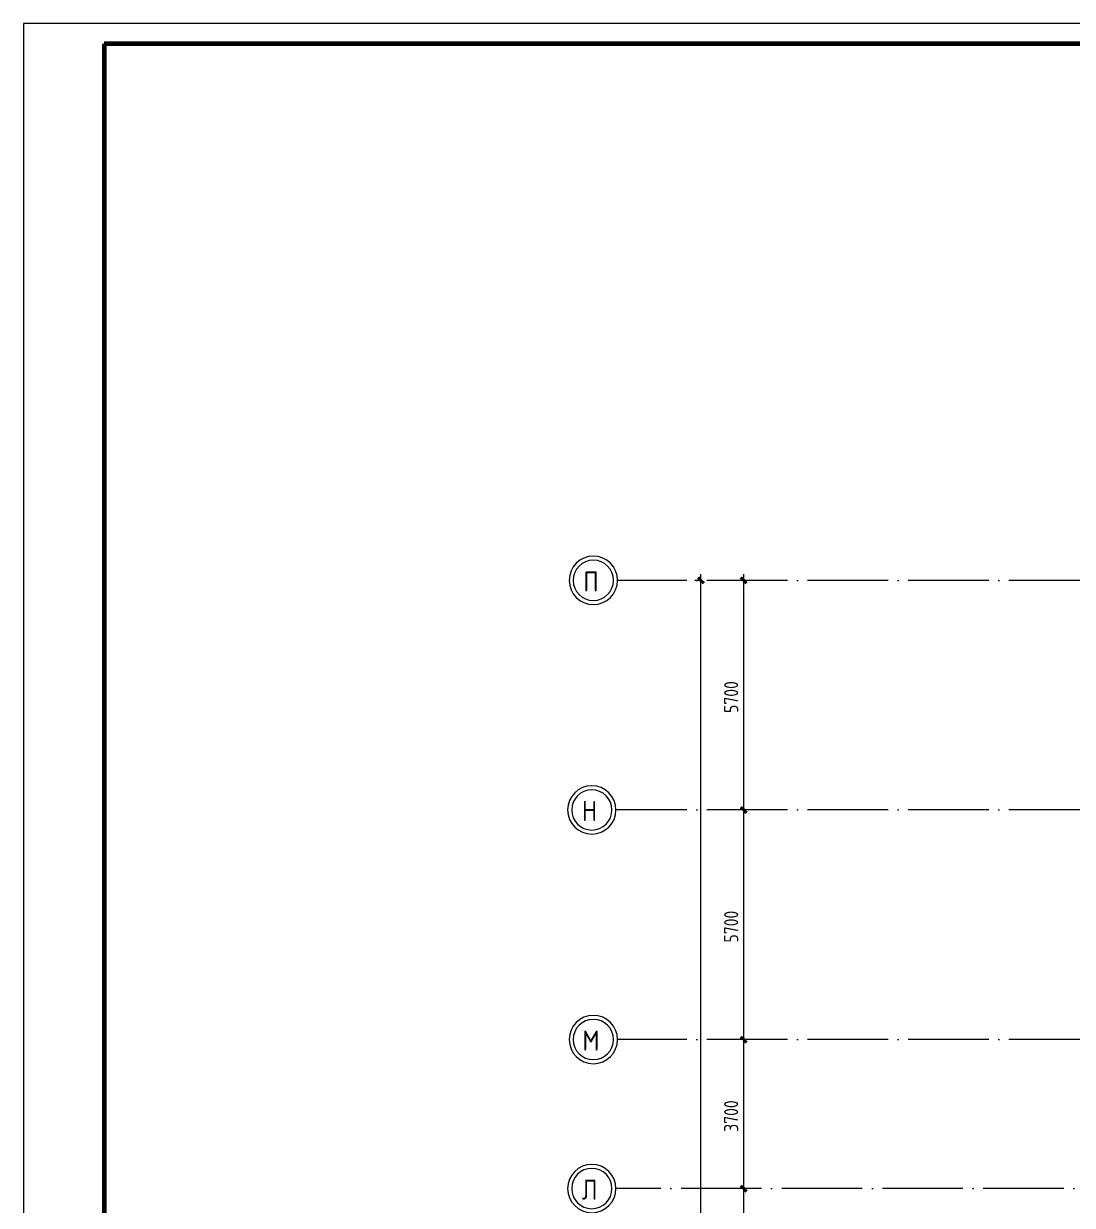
# Model space of a CAD drawing. Header units: millimetres. Extents: x -421858 to 614926, y -468665 to 141641.
# Drawn here: x 78858 to 104898, y 12845 to 42184 of the extents above; entities that cross this region are included whole.
import ezdxf

# ---------------------------------------------------------------- set-up
doc = ezdxf.new("R2010")
doc.units = ezdxf.units.MM
doc.linetypes.add('ADSK_Линия сетки', pattern=[25, 20, -2.5, 0, -2.5])
for name, color, linetype, lineweight in [('Оси', 252, 'Continuous', 9), ('ОФ_рамка', 8, 'Continuous', 60), ('Размеры', 7, 'Continuous', 9)]:
    doc.layers.add(name, color=color, linetype=linetype, lineweight=lineweight)
doc.styles.add('GOST Common_1', font='', dxfattribs={"height": 250})
doc.styles.add('GOST Common_3', font='', dxfattribs={"height": 3.5})
doc.styles.get('GOST Common_1').set_extended_font_data('GOST type B')
doc.styles.get('GOST Common_3').set_extended_font_data('GOST 2.304 type A')

# ---------------------------------------------------------------- blocks, each defined once
blk = doc.blocks.new('2 этаж')
at = {"layer": 'Оси', "color": 251, "linetype": 'ADSK_Линия сетки', "ltscale": 100, "true_color": 0x636466}
for p, q in [((165326, 28363), (93604, 28363)), ((165326, 22663), (93566, 22663)), ((165326, 16963), (93604, 16963)), ((139683, 13263), (93566, 13263))]:
    blk.add_line(p, q, dxfattribs=at)
at = {"layer": 'Оси', "color": 251, "lineweight": 20, "true_color": 0x636466}
for centre, radius, start, end in [((93004, 28363), 600, 90, 270), ((93004, 28363), 500, 90, 270), ((93004, 28363), 600, 270, 90), ((93004, 28363), 500, 270, 90), ((92966, 22663), 600, 90, 270), ((92966, 22663), 600, 270, 90), ((92966, 22663), 500, 90, 270), ((92966, 22663), 500, 270, 90), ((93004, 16963), 600, 90, 270), ((93004, 16963), 500, 90, 270), ((93004, 16963), 600, 270, 90), ((93004, 16963), 500, 270, 90), ((92966, 13263), 600, 90, 270), ((92966, 13263), 600, 270, 90), ((92966, 13263), 500, 90, 270), ((92966, 13263), 500, 270, 90)]:
    blk.add_arc(centre, radius, start, end, dxfattribs=at)
at = {"layer": 'Размеры', "color": 251, "lineweight": 20, "true_color": 0x636466}
for p, q in [((95676, -18878), (95676, 28513)), ((96739, 22663), (96739, 28513)), ((95676, 28363), (95526, 28363)), ((95676, 28363), (95726, 28363)), ((96739, 28363), (96589, 28363)), ((96739, 28363), (96789, 28363)), ((96739, 22663), (96589, 22663)), ((96739, 22663), (96589, 22663)), ((96739, 16963), (96739, 22663)), ((96739, 22663), (96789, 22663)), ((96739, 22663), (96789, 22663)), ((96739, 16963), (96589, 16963)), ((96739, 16963), (96589, 16963)), ((96739, 13263), (96739, 16963)), ((96739, 16963), (96789, 16963)), ((96739, 16963), (96789, 16963)), ((96739, 13263), (96589, 13263)), ((96739, 13263), (96589, 13263)), ((96739, 8693), (96739, 13263)), ((96739, 13263), (96789, 13263)), ((96739, 13263), (96789, 13263))]:
    blk.add_line(p, q, dxfattribs=at)
at = {"layer": 'Размеры', "color": 251, "lineweight": 40, "true_color": 0x636466}
for p, q in [((95676, 28363), (95606, 28433)), ((95676, 28363), (95747, 28292)), ((96739, 28363), (96668, 28433)), ((96739, 28363), (96810, 28292)), ((96739, 22663), (96668, 22733)), ((96739, 22663), (96668, 22733)), ((96739, 22663), (96810, 22592)), ((96739, 22663), (96810, 22592)), ((96739, 16963), (96668, 17033)), ((96739, 16963), (96668, 17033)), ((96739, 16963), (96810, 16892)), ((96739, 16963), (96810, 16892)), ((96739, 13263), (96668, 13333)), ((96739, 13263), (96668, 13333)), ((96739, 13263), (96810, 13192)), ((96739, 13263), (96810, 13192))]:
    blk.add_line(p, q, dxfattribs=at)
at = {"layer": 'Оси', "color": 251, "true_color": 0x636466, "style": 'GOST Common_1', "width": 0.9}
for s, p in [('П', (92757, 28087)), ('Н', (92719, 22387)), ('М', (92733, 16687)), ('Л', (92716, 12987))]:
    blk.add_text(s, height=500, dxfattribs=at).set_placement(p)
at = {"layer": 'Размеры', "color": 251, "lineweight": 20, "true_color": 0x636466, "char_height": 350, "width": 1059.58, "attachment_point": 1, "rotation": 90, "line_spacing_factor": 1.022761, "style": 'GOST Common_3'}
for s, insert in [('5700', (96251, 25071)), ('5700', (96251, 19371)), ('3700', (96251, 14671))]:
    blk.add_mtext(s, dxfattribs=dict(at, insert=insert))
blk = doc.blocks.new('А0')
at = {"layer": 'ОФ_рамка', "color": 0, "linetype": 'Continuous', "lineweight": 5, "ltscale": 100}
for points in [[(341068, -309617), (222168, -309617)], [(222168, -309617), (222168, -393717)]]:
    blk.add_lwpolyline(points, dxfattribs=at)
at = {"layer": 'ОФ_рамка', "color": 0, "linetype": 'Continuous', "ltscale": 100}
for points in [[(340568, -310117), (224168, -310117)], [(224168, -310117), (224168, -393217)]]:
    blk.add_lwpolyline(points, dxfattribs=at)

msp = doc.modelspace()

# ---------------------------------------------------------------- block references
msp.add_blockref('2 этаж', (0, 0))
at = {"layer": 'ОФ_рамка', "color": 0, "lineweight": -2}
msp.add_blockref('А0', (-143310, 351801), dxfattribs=at)

doc.saveas('drawing.dxf')
